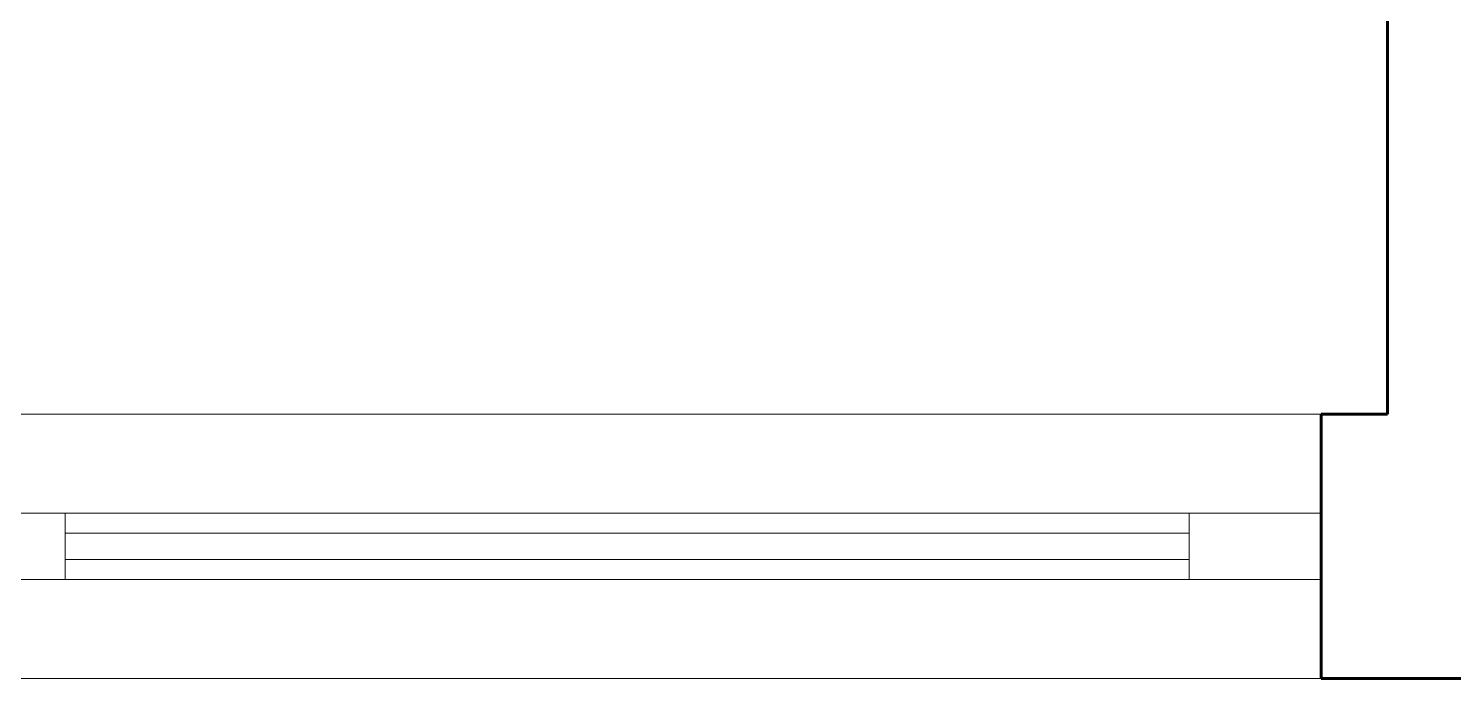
# Model space of a CAD drawing. Header units: millimetres. Extents: x 72 to 2826, y -203 to 794.
# Drawn here: x 1783.496 to 1784.574, y 362.98 to 363.472 of the extents above; entities that cross this region are included whole.
import ezdxf

# ---------------------------------------------------------------- set-up
doc = ezdxf.new("R2010")
doc.units = ezdxf.units.MM
doc.layers.add('envolvente', color=164, linetype='Continuous', lineweight=60)
doc.layers.add('ventanas', color=132, linetype='Continuous', lineweight=9)

msp = doc.modelspace()

# ---------------------------------------------------------------- linework, layer by layer
at = {"layer": 'envolvente'}
for p, q in [((1784.5239, 363.1801), (1784.5239, 364.4301)), ((1784.4739, 363.1801), (1784.4739, 362.9801)), ((1784.4739, 363.1801), (1784.5239, 363.1801)), ((1784.4739, 362.9801), (1785.4739, 362.9801))]:
    msp.add_line(p, q, dxfattribs=at)
at = {"layer": 'envolvente', "lineweight": 9}
for p, q in [((1782.9739, 363.1801), (1784.4739, 363.1801)), ((1784.4739, 362.9801), (1780.4739, 362.9801))]:
    msp.add_line(p, q, dxfattribs=at)
at = {"layer": 'ventanas'}
for p, q in [((1782.4739, 363.1051), (1784.4739, 363.1051)), ((1783.5239, 363.1051), (1783.5239, 363.0551)), ((1784.3739, 363.1051), (1784.3739, 363.0551)), ((1784.3739, 363.0901), (1783.5239, 363.0901)), ((1784.3739, 363.0701), (1783.5239, 363.0701)), ((1784.4739, 363.0551), (1782.4739, 363.0551))]:
    msp.add_line(p, q, dxfattribs=at)

doc.saveas('drawing.dxf')
